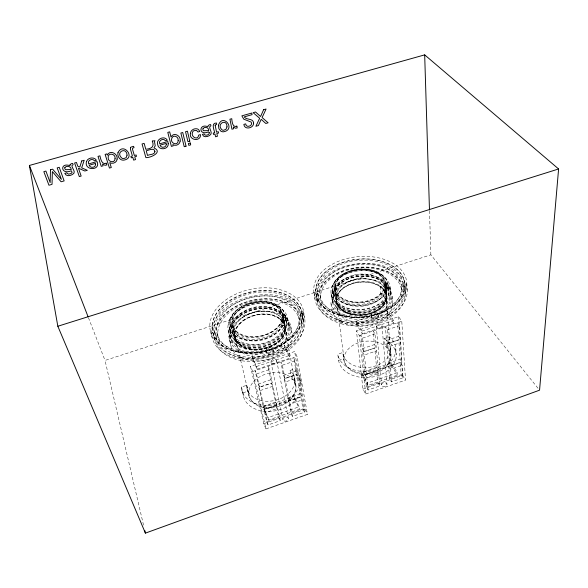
<?xml version="1.0" encoding="UTF-8"?>
<svg xmlns="http://www.w3.org/2000/svg" width="588" height="588" viewBox="0 0 588 588"><rect width="100%" height="100%" fill="white"/><g stroke="black" fill="none" stroke-linecap="round" stroke-linejoin="round"><path stroke-width="0.44" stroke-dasharray="2.94 2.21" d="M241.47 386.875L242.947 392.968A29.518 21.535 -12.8 0 0 280.292 409.535A29.518 21.535 -12.8 0 0 297.058 375.585L296.315 374.799L295.205 368.757L290.046 370.499A24.38 17.64 -12.7 0 1 278.124 399.495A24.38 17.64 -12.7 0 1 246.725 385.309L241.47 386.985A29.716 21.513 -12.7 0 0 279.028 403.486A29.716 21.513 -12.7 0 0 295.955 369.543L295.205 368.757M228.938 336.035L230.584 342.826A31.186 21.278 -12.4 0 0 269.716 358.842A31.186 21.278 -12.4 0 0 287.848 325.01L287.076 324.238L285.841 317.505L280.38 319.284A25.762 17.412 -12.3 0 1 267.408 348.125A25.762 17.412 -12.3 0 1 234.502 334.425L228.938 336.138A31.407 21.234 -12.3 0 0 268.297 352.072A31.407 21.234 -12.3 0 0 286.621 318.27L285.841 317.505M246.739 385.096L248.165 391.307A24.211 17.662 -12.8 0 0 279.388 405.536A24.211 17.662 -12.8 0 0 291.222 376.563L290.082 370.528M234.524 334.212L236.111 341.113A25.578 17.449 -12.4 0 0 268.819 354.887A25.578 17.449 -12.4 0 0 281.689 326.039L280.417 319.306M265.945 428.902L307.458 414.378L297.116 356.534L294.603 351.543L250.488 366.339L263.769 423.698L265.945 428.902L252.715 371.484L250.488 366.339M365.736 393.997L405.514 380.083L401.788 321.298L398.62 316.653L356.453 330.801L362.965 389.131L365.736 393.997L359.356 335.586L356.453 330.801M268.532 420.038L267.988 417.62L299.094 406.815L294.162 396.363L263.446 406.962L268.532 420.038L299.549 409.241L299.094 406.815M367.721 385.507L367.463 383.053L397.275 372.696L391.13 362.914L361.686 373.079L361.958 375.526L367.721 385.507L397.451 375.166L397.275 372.696M266.709 421.706L278.874 417.473L276.272 405.205L263.924 409.469L266.709 421.706L268.069 424.933L280.285 420.67L277.69 408.395L276.272 405.205M290.979 413.254L303.026 409.057L300.777 396.738L288.554 400.957L290.979 413.254L292.434 416.429L304.525 412.21L302.283 399.877L300.777 396.738M366.361 387L378.018 382.935L376.849 370.455L365.023 374.541L366.361 387L368.095 390.013L379.797 385.926L378.643 373.439L376.849 370.455M389.624 378.9L401.163 374.879L400.31 362.348L388.609 366.39L389.624 378.9L391.439 381.862L403.023 377.819L402.199 365.28L400.31 362.348M263.769 423.698L305.04 409.314L294.603 351.543M362.965 389.131L402.515 375.342L398.62 316.653M268.069 424.933L265.291 412.688L277.69 408.395M292.434 416.429L290.016 404.125L302.283 399.877M368.095 390.013L366.772 377.547L378.643 373.439M391.439 381.862L390.447 369.352L402.199 365.28M263.211 406.359L275.61 402.082L271.56 383.023L258.882 387.338L263.211 406.359L267.988 417.62M287.936 397.833L300.203 393.607L296.705 374.46L284.166 378.731L287.936 397.833L289.406 401.001L301.717 396.746L298.234 377.592L296.705 374.46M364.685 371.373L376.548 367.279L374.725 347.898L362.598 352.028L364.685 371.373L366.442 374.38L378.349 370.264L376.555 350.867L374.725 347.898M388.352 363.208L400.097 359.158L398.782 339.71L386.779 343.796L388.352 363.208L390.197 366.17L401.986 362.09L400.7 342.628L398.782 339.71M263.997 409.373L294.617 398.789L294.162 396.363M361.958 375.526L391.321 365.383L391.13 362.914M271.56 383.023L272.994 386.198L277.029 405.272L264.585 409.571L260.264 390.542L258.882 387.338M259.521 387.264L256.493 373.917L255.104 370.727L258.139 384.06L259.521 387.264L272.295 382.92L269.466 369.543L268.018 366.375L270.862 379.738L272.295 382.92M284.996 378.591L282.365 365.185L280.866 362.046L283.512 375.445L284.996 378.591L297.631 374.291L295.191 360.863L293.647 357.747L296.102 371.168L297.631 374.291M364.031 351.683L362.598 338.115L360.782 335.145L362.245 348.699L364.031 351.683L376.246 347.523L374.99 333.933L373.13 330.993L374.409 344.568L376.246 347.523M388.396 343.392L387.316 329.772L385.412 326.854L386.514 340.452L388.396 343.392L400.479 339.276L399.583 325.634L397.628 322.746L398.554 336.365L400.479 339.276M260.264 390.542L272.994 386.198M289.406 401.001L285.643 381.884L298.234 377.592M366.442 374.38L364.384 355.012L376.555 350.867M390.197 366.17L388.661 346.736L400.7 342.628M258.139 384.06L270.862 379.738M283.512 375.445L296.102 371.168M362.245 348.699L374.409 344.568M386.514 340.452L398.554 336.365M338.6 360.4L343.62 358.798A23.77 16.92 -5 0 0 376.474 371.969A23.77 16.92 -5 0 0 384.956 344.649L389.844 342.951L390.682 343.693A28.974 20.631 -5 0 1 377.834 375.71A28.974 20.631 -5 0 1 338.6 360.4L337.769 354.219L342.826 352.513L343.73 359.68M242.947 392.865L248.18 391.086M291.192 376.533L296.315 374.799M257.118 369.22L290.024 358.143L289.516 355.424L284.438 345.112L251.87 355.968L252.48 358.665L257.118 369.22L256.508 366.508L251.87 355.968M362.274 333.837L393.74 323.246L393.541 320.489L387.11 310.89L355.953 321.276L356.255 324.017L362.274 333.837L361.988 331.088L355.953 321.276M252.715 371.484L297.116 356.534M359.356 335.586L401.788 321.298M256.493 373.917L269.466 369.543M282.365 365.185L295.191 360.863M362.598 338.115L374.99 333.933M387.316 329.772L399.583 325.634M384.956 344.649L384.412 338.497L389.374 336.828L390.212 337.563A29.165 20.602 -5.1 0 1 377.253 369.565A29.165 20.602 -5.1 0 1 337.784 354.321L337.769 354.219M256.508 366.508L289.516 355.424M361.988 331.088L393.541 320.489M252.48 358.665L284.952 347.824L290.024 358.143M356.255 324.017L387.323 313.639L393.74 323.246M331.779 309.531L337.086 307.891A25.078 16.684 -5.6 0 0 371.616 320.526A25.078 16.684 -5.6 0 0 380.737 293.449L385.897 291.729L386.772 292.442A30.576 20.337 -5.6 0 1 373.027 324.216A30.576 20.337 -5.6 0 1 331.779 309.531L330.853 302.658L336.204 300.916L337.196 308.759M230.584 342.716L236.133 340.9M281.652 326.009L287.076 324.238M336.204 300.916L336.211 301.115A25.255 16.64 -5.7 0 0 370.969 313.669A25.255 16.64 -5.7 0 0 380.171 286.635L385.368 284.908L386.25 285.621A30.789 20.286 -5.7 0 1 372.38 317.351A30.789 20.286 -5.7 0 1 330.868 302.761L330.853 302.658M143.523 525.113L105.017 360.444L430.872 254.817L538.983 389.476M380.135 286.613L380.737 293.449M384.412 338.497L384.449 338.526A23.924 16.898 -5.1 0 1 375.894 365.824A23.924 16.898 -5.1 0 1 342.841 352.712L342.826 352.513M400.097 359.158L401.986 362.09M386.779 343.796L388.661 346.736M402.515 375.342L405.514 380.083M401.163 374.879L403.023 377.819M391.321 365.383L397.451 375.166M388.609 366.39L390.447 369.352M376.548 367.279L378.349 370.264M362.598 352.028L364.384 355.012M378.018 382.935L379.797 385.926M365.023 374.541L366.772 377.547M361.686 373.079L367.463 383.053M300.203 393.607L301.717 396.746M305.04 409.314L307.458 414.378M303.026 409.057L304.525 412.21M294.617 398.789L299.549 409.241M284.166 378.731L285.643 381.884M288.554 400.957L290.016 404.125M275.61 402.082L277.029 405.272M278.874 417.473L280.285 420.67M263.924 409.469L265.291 412.688M88.435 317.682L105.017 360.444M210.445 331.147L212.268 338.004M212.672 332.036L215.083 340.966M214.627 331.676L216.568 339.107M217.178 333.653L218.486 338.688M229.364 339.452L231.018 346.148M241.925 390.336L243.41 396.327M229.827 335.726L230.496 338.431M228.291 330.868L229.298 334.969M229.195 327.075L231.04 334.322M230.716 325.245L233.208 335.226M232.532 324.914L233.539 329.104M232.164 325.002L249.136 395.577M234.068 334.697L234.722 337.409M234.862 338.063L236.472 344.759M247.114 388.991L248.562 394.989M270.987 362.171L282.982 419.751M276.669 360.687L288.296 418.318M284.438 345.112L284.952 347.824M282.791 313.955A26.644 17.684 -12.3 0 1 246.622 337.13A26.644 17.684 -12.3 0 1 240.713 307.068A26.644 17.684 -12.3 0 1 282.791 313.955L284.077 320.886A26.453 17.728 -12.3 0 1 248.202 344.053A26.453 17.728 -12.3 0 1 242.278 313.911A26.453 17.728 -12.3 0 1 284.077 320.886M285.202 327.193L286.452 333.947M294.72 378.554L295.845 384.603M284.533 323.9A25.806 17.368 -12.3 0 1 249.341 346.398A25.806 17.368 -12.3 0 1 243.858 316.807A25.806 17.368 -12.3 0 1 284.533 323.9L285.048 326.627A25.732 17.383 -12.3 0 1 249.966 349.118A25.732 17.383 -12.3 0 1 244.476 319.505A25.732 17.383 -12.3 0 1 285.048 326.627M282.446 314.352A25.703 17.067 -12.2 0 1 247.401 336.586A25.703 17.067 -12.2 0 1 241.947 307.524A25.703 17.067 -12.2 0 1 282.446 314.352L295.676 385.53A23.814 17.39 -12.8 0 1 263.483 407.535A23.814 17.39 -12.8 0 1 257.926 377.922A23.814 17.39 -12.8 0 1 295.676 385.53M282.071 314.426A25.321 16.817 -12.2 0 1 247.541 336.314A25.321 16.817 -12.2 0 1 242.183 307.686A25.321 16.817 -12.2 0 1 282.071 314.426L282.857 318.645A25.21 16.839 -12.3 0 1 248.496 340.533A25.21 16.839 -12.3 0 1 243.131 311.853A25.21 16.839 -12.3 0 1 282.857 318.645M283.24 315.741A26.614 17.713 -12.3 0 1 247.122 338.931A26.614 17.713 -12.3 0 1 241.19 308.825A26.614 17.713 -12.3 0 1 283.24 315.741L284.776 324.017A26.386 17.765 -12.3 0 1 249.003 347.199A26.386 17.765 -12.3 0 1 243.064 316.998A26.386 17.765 -12.3 0 1 284.776 324.017M285.099 315.381A28.518 18.978 -12.3 0 1 246.453 340.268A28.518 18.978 -12.3 0 1 240.022 308.031A28.518 18.978 -12.3 0 1 285.099 315.381L286.444 322.687M284.915 314.992A28.503 18.963 -12.3 0 1 246.276 339.864A28.503 18.963 -12.3 0 1 239.853 307.649A28.503 18.963 -12.3 0 1 284.915 314.992L286.003 320.923M288.796 323.106A30.15 20.293 -12.3 0 1 247.805 349.485A30.15 20.293 -12.3 0 1 241.198 314.955A30.15 20.293 -12.3 0 1 288.796 323.106L289.289 325.833A30.069 20.315 -12.3 0 1 248.43 352.212A30.069 20.315 -12.3 0 1 241.815 317.645A30.069 20.315 -12.3 0 1 289.289 325.833M287.591 318.196A30.333 20.264 -12.3 0 1 245.916 344.281A30.333 20.264 -12.3 0 1 240.007 309.656A30.333 20.264 -12.3 0 1 287.591 318.196L288.341 322.327A30.201 20.293 -12.3 0 1 246.872 348.405A30.201 20.293 -12.3 0 1 240.94 313.735A30.201 20.293 -12.3 0 1 288.341 322.327M290.744 326.2L291.957 332.962M299.961 377.614L301.049 383.67M298.77 316.212A41.719 27.886 -12.3 0 1 241.896 352.455A41.719 27.886 -12.3 0 1 233.017 304.966A41.719 27.886 -12.3 0 1 298.77 316.212L299.476 320.357A41.542 27.93 -12.3 0 1 242.866 356.585A41.542 27.93 -12.3 0 1 233.98 309.023A41.542 27.93 -12.3 0 1 299.476 320.357M300.123 313.132A43.747 29.128 -12.3 0 1 240.514 351.08A43.747 29.128 -12.3 0 1 231.165 301.482A43.747 29.128 -12.3 0 1 300.123 313.132L301.387 320.666M302.1 313.433L303.474 321.739M301.923 313.088L302.842 318.645M303.562 311.39L304.709 318.343M313.941 292.324L314.984 299.248M315.954 293.324L317.27 302.21M317.785 293.067L318.799 299.983M320.041 294.794L320.761 299.851M332.036 298.961L332.396 301.703M331.044 293.361L331.595 297.506M332.433 290.472L333.168 296.029M332.426 290.612L333.337 297.543M334.094 288.84L335.344 298.682M335.366 288.495L335.983 293.294M334.998 288.539L336.674 301.556M336.24 298.403L344.245 360.628M376.276 326.252L381.561 384.78M382.024 325.833A2.881 1.97 -4.3 0 1 377.841 327.861A2.881 1.97 -4.3 0 1 377.584 324.451A2.881 1.97 -4.3 0 1 382.024 325.833L386.963 384.42M386.507 296.55L387.036 303.393M390.513 348.655L390.991 354.799M385.368 284.908L385.897 291.729M389.374 336.828L389.844 342.951M385.147 283.791A25.188 16.302 -5.8 0 1 348.456 301.152A25.188 16.302 -5.8 0 1 346.567 272.972A25.188 16.302 -5.8 0 1 385.147 283.791L390.741 355.997A23.373 16.662 -5 0 1 356.762 373.101A23.373 16.662 -5 0 1 354.807 344.303A23.373 16.662 -5 0 1 390.741 355.997M387.11 310.89L387.323 313.639M384.772 283.82A24.814 16.06 -5.8 0 1 348.618 300.916A24.814 16.06 -5.8 0 1 346.773 273.148A24.814 16.06 -5.8 0 1 384.772 283.82L385.103 288.098A24.711 16.089 -5.7 0 1 349.11 305.187A24.711 16.089 -5.7 0 1 347.258 277.374A24.711 16.089 -5.7 0 1 385.103 288.098M386.037 283.46A26.115 16.898 -5.8 0 1 348.309 301.747A26.115 16.898 -5.8 0 1 345.781 272.589A26.115 16.898 -5.8 0 1 386.037 283.46L386.581 290.479A25.931 16.949 -5.7 0 1 349.125 308.751A25.931 16.949 -5.7 0 1 346.589 279.513A25.931 16.949 -5.7 0 1 386.581 290.479M386.147 285.004A26.078 16.912 -5.8 0 1 348.471 303.298A26.078 16.912 -5.8 0 1 345.935 274.111A26.078 16.912 -5.8 0 1 386.147 285.004L386.786 293.397A25.857 16.971 -5.7 0 1 349.434 311.669A25.857 16.971 -5.7 0 1 346.905 282.387A25.857 16.971 -5.7 0 1 386.786 293.397M386.529 293.022A25.291 16.589 -5.7 0 1 350.081 310.964A25.291 16.589 -5.7 0 1 347.449 282.35A25.291 16.589 -5.7 0 1 386.529 293.022L386.742 295.793A25.225 16.611 -5.6 0 1 350.397 313.727A25.225 16.611 -5.6 0 1 347.765 285.077A25.225 16.611 -5.6 0 1 386.742 295.793M388.014 284.724A27.937 18.118 -5.8 0 1 347.692 304.356A27.937 18.118 -5.8 0 1 344.899 273.104A27.937 18.118 -5.8 0 1 388.014 284.724L388.565 292.243M390.8 292.677A29.554 19.382 -5.7 0 1 348.324 313.742A29.554 19.382 -5.7 0 1 345.046 280.329A29.554 19.382 -5.7 0 1 390.8 292.677L390.998 295.448A29.474 19.404 -5.6 0 1 348.647 316.506A29.474 19.404 -5.6 0 1 345.369 283.056A29.474 19.404 -5.6 0 1 390.998 295.448M390.204 287.686A29.723 19.345 -5.7 0 1 346.611 307.95A29.723 19.345 -5.7 0 1 344.921 274.464A29.723 19.345 -5.7 0 1 390.204 287.686L390.505 291.883A29.598 19.382 -5.7 0 1 347.104 312.132A29.598 19.382 -5.7 0 1 345.406 278.587A29.598 19.382 -5.7 0 1 390.505 291.883M392.064 296.139L392.549 302.996M395.775 348.309L396.216 354.461M401.435 286.995A40.888 26.622 -5.7 0 1 341.856 315.249A40.888 26.622 -5.7 0 1 338.806 269.231A40.888 26.622 -5.7 0 1 401.435 286.995L401.692 291.2A40.719 26.666 -5.7 0 1 342.37 319.438A40.719 26.666 -5.7 0 1 339.32 273.339A40.719 26.666 -5.7 0 1 401.692 291.2M403.045 284.254A42.865 27.812 -5.8 0 1 340.886 314.102A42.865 27.812 -5.8 0 1 337.152 266.063A42.865 27.812 -5.8 0 1 403.045 284.254L403.5 291.868M404.941 284.055A44.739 29.025 -5.8 0 1 340.048 315.19A44.739 29.025 -5.8 0 1 336.182 265.056A44.739 29.025 -5.8 0 1 404.941 284.055L405.455 293.169M406.786 283.151L407.183 290.207M429.505 210.798L430.872 254.817M348.346 309.957A27.783 18.162 -5.7 0 0 388.433 290.332A27.783 18.162 -5.7 0 0 345.553 278.631A27.783 18.162 -5.7 0 0 348.346 309.957M339.996 322.048A46.342 30.304 -5.7 0 0 407.139 289.568A46.342 30.304 -5.7 0 0 335.836 269.716A46.342 30.304 -5.7 0 0 339.996 322.048M339.122 315.028A46.672 30.223 -5.8 0 0 406.749 282.512A46.672 30.223 -5.8 0 0 334.954 262.843A46.672 30.223 -5.8 0 0 339.122 315.028M340.746 320.791A44.49 29.091 -5.7 0 0 405.272 289.686A44.49 29.091 -5.7 0 0 336.88 270.553A44.49 29.091 -5.7 0 0 340.746 320.791M340.129 315.352A44.732 29.025 -5.8 0 0 404.926 284.129A44.732 29.025 -5.8 0 0 336.101 265.225A44.732 29.025 -5.8 0 0 340.129 315.352M341.172 323.731A44.357 29.121 -5.7 0 0 405.419 292.552A44.357 29.121 -5.7 0 0 337.144 273.442A44.357 29.121 -5.7 0 0 341.172 323.731M372.638 317.299A3.675 2.477 -4.7 0 0 378.481 315.33A3.675 2.477 -4.7 0 0 373.38 312.992A3.675 2.477 -4.7 0 0 372.638 317.299M372.77 318.696A3.675 2.484 -4.7 0 0 378.599 316.726A3.675 2.484 -4.7 0 0 373.505 314.382A3.675 2.484 -4.7 0 0 372.77 318.696M348.5 311.486A27.746 18.177 -5.7 0 0 388.536 291.861A27.746 18.177 -5.7 0 0 345.707 280.131A27.746 18.177 -5.7 0 0 348.5 311.486M347.692 304.503A27.945 18.125 -5.8 0 0 388.014 284.857A27.945 18.125 -5.8 0 0 344.891 273.229A27.945 18.125 -5.8 0 0 347.692 304.503M341.753 321.099A42.564 27.893 -5.7 0 0 403.471 291.281A42.564 27.893 -5.7 0 0 338.012 272.928A42.564 27.893 -5.7 0 0 341.753 321.099M239.867 352.469A45.651 30.4 -12.3 0 0 301.989 312.801A45.651 30.4 -12.3 0 0 229.974 300.74A45.651 30.4 -12.3 0 0 239.867 352.469M241.83 360.745A45.261 30.488 -12.3 0 0 303.364 321.107A45.261 30.488 -12.3 0 0 231.922 308.862A45.261 30.488 -12.3 0 0 241.83 360.745M267.885 352.903A3.748 2.602 -12.1 0 0 273.28 349.845A3.748 2.602 -12.1 0 0 267.569 348.375A3.748 2.602 -12.1 0 0 267.885 352.903M268.172 354.277A3.741 2.602 -12.1 0 0 273.56 351.22A3.741 2.602 -12.1 0 0 267.856 349.75A3.741 2.602 -12.1 0 0 268.172 354.277M248.026 347.17A28.312 19.029 -12.3 0 0 286.371 322.298A28.312 19.029 -12.3 0 0 241.587 314.852A28.312 19.029 -12.3 0 0 248.026 347.17M242.146 357.982A43.431 29.202 -12.3 0 0 301.284 320.063A43.431 29.202 -12.3 0 0 232.782 308.266A43.431 29.202 -12.3 0 0 242.146 357.982M247.541 345.391A28.342 19 -12.3 0 0 285.93 320.534A28.342 19 -12.3 0 0 241.109 313.117A28.342 19 -12.3 0 0 247.541 345.391M240.301 358.974A47.275 31.715 -12.3 0 0 304.591 317.689A47.275 31.715 -12.3 0 0 229.981 305.01A47.275 31.715 -12.3 0 0 240.301 358.974M239.625 352.043A45.644 30.378 -12.3 0 0 301.813 312.456A45.644 30.378 -12.3 0 0 229.864 300.328A45.644 30.378 -12.3 0 0 239.625 352.043M238.647 352.043A47.621 31.634 -12.3 0 0 303.452 310.729A47.621 31.634 -12.3 0 0 228.342 298.219A47.621 31.634 -12.3 0 0 238.647 352.043M240.933 357.577A45.379 30.436 -12.3 0 0 302.732 318.012A45.379 30.436 -12.3 0 0 231.165 305.76A45.379 30.436 -12.3 0 0 240.933 357.577M272.266 363.362A2.94 2.073 -12 0 0 276.735 361.23A2.94 2.073 -12 0 0 272.494 359.716A2.94 2.073 -12 0 0 272.266 363.362M284.195 420.964A2.756 2.087 -12.5 0 0 288.37 418.862A2.756 2.087 -12.5 0 0 284.357 417.289A2.756 2.087 -12.5 0 0 284.195 420.964M250.209 348.971A25.372 17.14 -12.3 0 0 284.754 326.759A25.372 17.14 -12.3 0 0 244.733 319.776A25.372 17.14 -12.3 0 0 250.194 348.993A25.372 17.14 -12.3 0 0 284.739 326.781A25.372 17.14 -12.3 0 0 244.718 319.798A25.372 17.14 -12.3 0 0 250.209 348.971M382.457 386.14A2.705 1.999 -3.4 0 0 386.911 384.942A2.705 1.999 -3.4 0 0 383.42 382.729A2.705 1.999 -3.4 0 0 382.457 386.14M349.904 313.691A24.872 16.383 -5.7 0 0 386.125 296.367A24.872 16.383 -5.7 0 0 348 285.371A24.872 16.383 -5.7 0 0 349.889 313.713A24.872 16.383 -5.7 0 0 386.11 296.389A24.872 16.383 -5.7 0 0 347.986 285.393A24.872 16.383 -5.7 0 0 349.904 313.691"/><path stroke-width="0.88" d="M558.6 168.969L539.556 390.189L145.398 533.125L57.83 326.252L29.4 165.456L424.676 54.875L558.6 168.969L57.83 326.252M29.4 165.456L88.104 316.829M144.773 530.45L145.398 533.125M424.676 54.875L429.475 209.879M209.24 132.697L209.24 133.483C208.387 135.167 204.874 136.196 204.132 133.888L202.412 134.373C203.382 138.224 208.968 136.703 210.791 134.373C212.672 131.881 207.351 126.633 210.93 125.847L210.658 124.59L209.35 124.781L208.101 125.788L207.99 126.81C198.84 122.826 198.193 136.335 208.586 131.852L209.24 132.697M215.149 125.156L216.546 132.146L218.28 131.653L218.567 133.02L216.84 133.505L217.428 136.269L215.59 136.798L214.995 134.035L213.525 134.454L213.224 133.086L214.701 132.667C214.098 129.779 210.871 122.848 216.443 123.01L216.729 124.347L215.149 125.156M70.068 164.706L70.053 165.728C59.498 161.913 60.652 175.525 71.258 170.748L72.148 172.365L71.038 173.541L68.546 174.166L66.628 172.857L64.805 173.372C66.282 177.128 71.912 175.709 73.934 173.225C75.683 170.594 69.384 165.529 73.147 164.713L72.714 163.464L71.31 163.677L70.068 164.706M190.453 133.292C188.66 140.583 201.184 141.973 200.457 134.601L198.663 135.108C198.09 141.083 190.159 136.637 192.673 132.043A2.367 2.109 -26.4 0 1 193.952 130.654L196.612 130.514L197.95 132.013L199.744 131.506L198.81 129.926A3.94 3.513 -26.6 0 0 196.782 128.794C193.908 128.287 190.681 130.235 190.453 133.292M50.48 169.785L50.164 182.559L45.915 171.071L43.835 171.659L48.951 185.235L52.038 184.36L52.361 171.6L61.108 181.773L64.143 180.906L59.234 167.315L57.168 167.896L61.387 179.369L52.641 169.175L50.48 169.785M218.435 125.295L218.89 128.676L220.787 131.117A4.704 4.153 -31.6 0 0 223.69 131.771C236.42 129.404 222.749 112.396 218.435 125.295M168.234 143.766C168.58 149.719 158.62 150.749 157.738 144.744C155.555 139.194 164.559 135.064 167.33 140.231L165.485 140.752C163.567 137.732 158.165 140.297 159.664 143.825L167.83 141.517L168.234 143.766M178.171 140.422C178.304 146.324 169.925 143.604 171.703 138.511C172.791 134.189 178.818 136.438 178.171 140.422M127.045 155.181L126.177 157.628L123.781 158.598A2.69 2.374 -12.5 0 1 121.731 157.996C115.086 152.152 126.589 146.368 127.045 155.181M152.307 141.083C154.695 146.816 151.483 148.727 145.787 149.278L144.141 143.384L142.046 143.979L145.89 157.621C150.293 158.047 163.376 152.101 153.946 147.889L155.225 145.853L154.512 141.708L154.953 140.672L152.307 141.083M253.612 123.223C253.663 128.331 244.424 130.242 243.851 124.399L245.688 123.877C245.931 128.515 253.553 125.854 251.172 122.076L243.741 119.166L241.866 115.843L251.782 113.05L252.068 114.653L244.196 116.872C246.365 120.253 253.538 118.041 253.612 123.223M95.623 164.456C95.682 167.896 90.082 168.469 89.133 165.228L95.499 163.427L95.623 164.456M154.938 151.638C154.49 154.923 149.653 154.203 147.514 155.46L146.221 150.822C148.521 150.322 154.571 147.118 154.938 151.638M226.99 126.868L225.998 129.309L223.668 130.249A2.602 2.301 -31.6 0 1 221.794 129.625C215.98 123.84 227.115 117.968 226.99 126.868M117.122 159.025C117.041 162.494 112.536 164.419 109.75 162.619L111.294 167.529L109.449 168.05L105.12 154.387L106.891 153.887L107.295 155.173C109.794 149.536 118.004 153.571 117.122 159.025M115.057 158.701C115.094 163.537 107.648 162.126 108.192 157.694C107.567 152.233 116.056 153.564 115.057 158.701M117.975 152.711C117.416 155.239 118.533 158.15 120.775 159.502A4.858 4.285 -12.5 0 0 123.921 160.112C136.276 158.054 123.282 141.458 117.975 152.711M166.316 144.428C166.308 147.742 160.862 148.485 160.068 145.148L166.25 143.391L166.316 144.428M86.495 161.553C83.775 170.968 101.136 170.924 97.042 161.538L88.634 163.92C86.914 160.252 92.537 157.856 94.558 160.796L96.454 160.259C94.242 156.555 87.766 157.503 86.495 161.553M130.507 147.713L130.492 149.418L132.425 156.018L130.896 156.452L131.3 157.804L132.822 157.378L133.63 160.127L135.534 159.583L134.733 156.834L136.519 156.327L136.129 154.967L134.336 155.475L132.44 148.97L132.638 148.154L134.02 147.684L133.63 146.346L131.065 147.066L130.507 147.713M180.134 141.127C179.921 144.494 175.562 146.596 172.85 144.545L173.188 145.861L171.38 146.375L167.793 132.396L169.675 131.866L170.99 137.026C173.717 131.587 181.347 135.799 180.134 141.127M81.717 160.98L79.836 167.036L77.763 166.213L76.469 162.457L74.595 162.986L79.314 176.584L81.159 176.062L78.454 168.205L84.848 171.005L87.311 170.307L81.658 167.845L84.194 160.281L81.717 160.98M263.593 109.721L260.609 116.512L255.537 111.992L253.127 112.668L259.646 118.247L255.905 126.273L258.382 125.575L261.197 119.313L265.783 123.465L268.128 122.796L262.108 117.549L266.07 109.023L263.593 109.721M64.93 167.382L64.724 168.705L65.635 169.704L71.273 169.513C71.119 166.36 66.944 165.346 64.93 167.382M203.132 128.382L202.809 129.705L203.544 130.72L208.725 130.617C209.034 127.53 205.021 126.361 203.132 128.382M236.861 126.148C232.525 128.147 232.003 121.341 231.76 118.695L229.93 119.21L231.937 129.22L233.656 128.735L233.311 127.015L235.582 128.228L237.207 127.912L236.861 126.148M106.266 163.199C101.886 165.272 100.548 158.745 99.945 155.842L98.012 156.386L101.239 166.345L103.054 165.831L102.503 164.126L105.098 165.294L106.825 164.949L106.266 163.199M189.799 141.142L187.925 141.671L185.529 131.727L187.418 131.19L189.799 141.142M190.24 142.98L188.366 143.509L188.821 145.39L190.688 144.854L190.24 142.98M186.058 146.177L184.213 146.699L180.869 133.035L182.728 132.513L186.058 146.177"/></g></svg>
